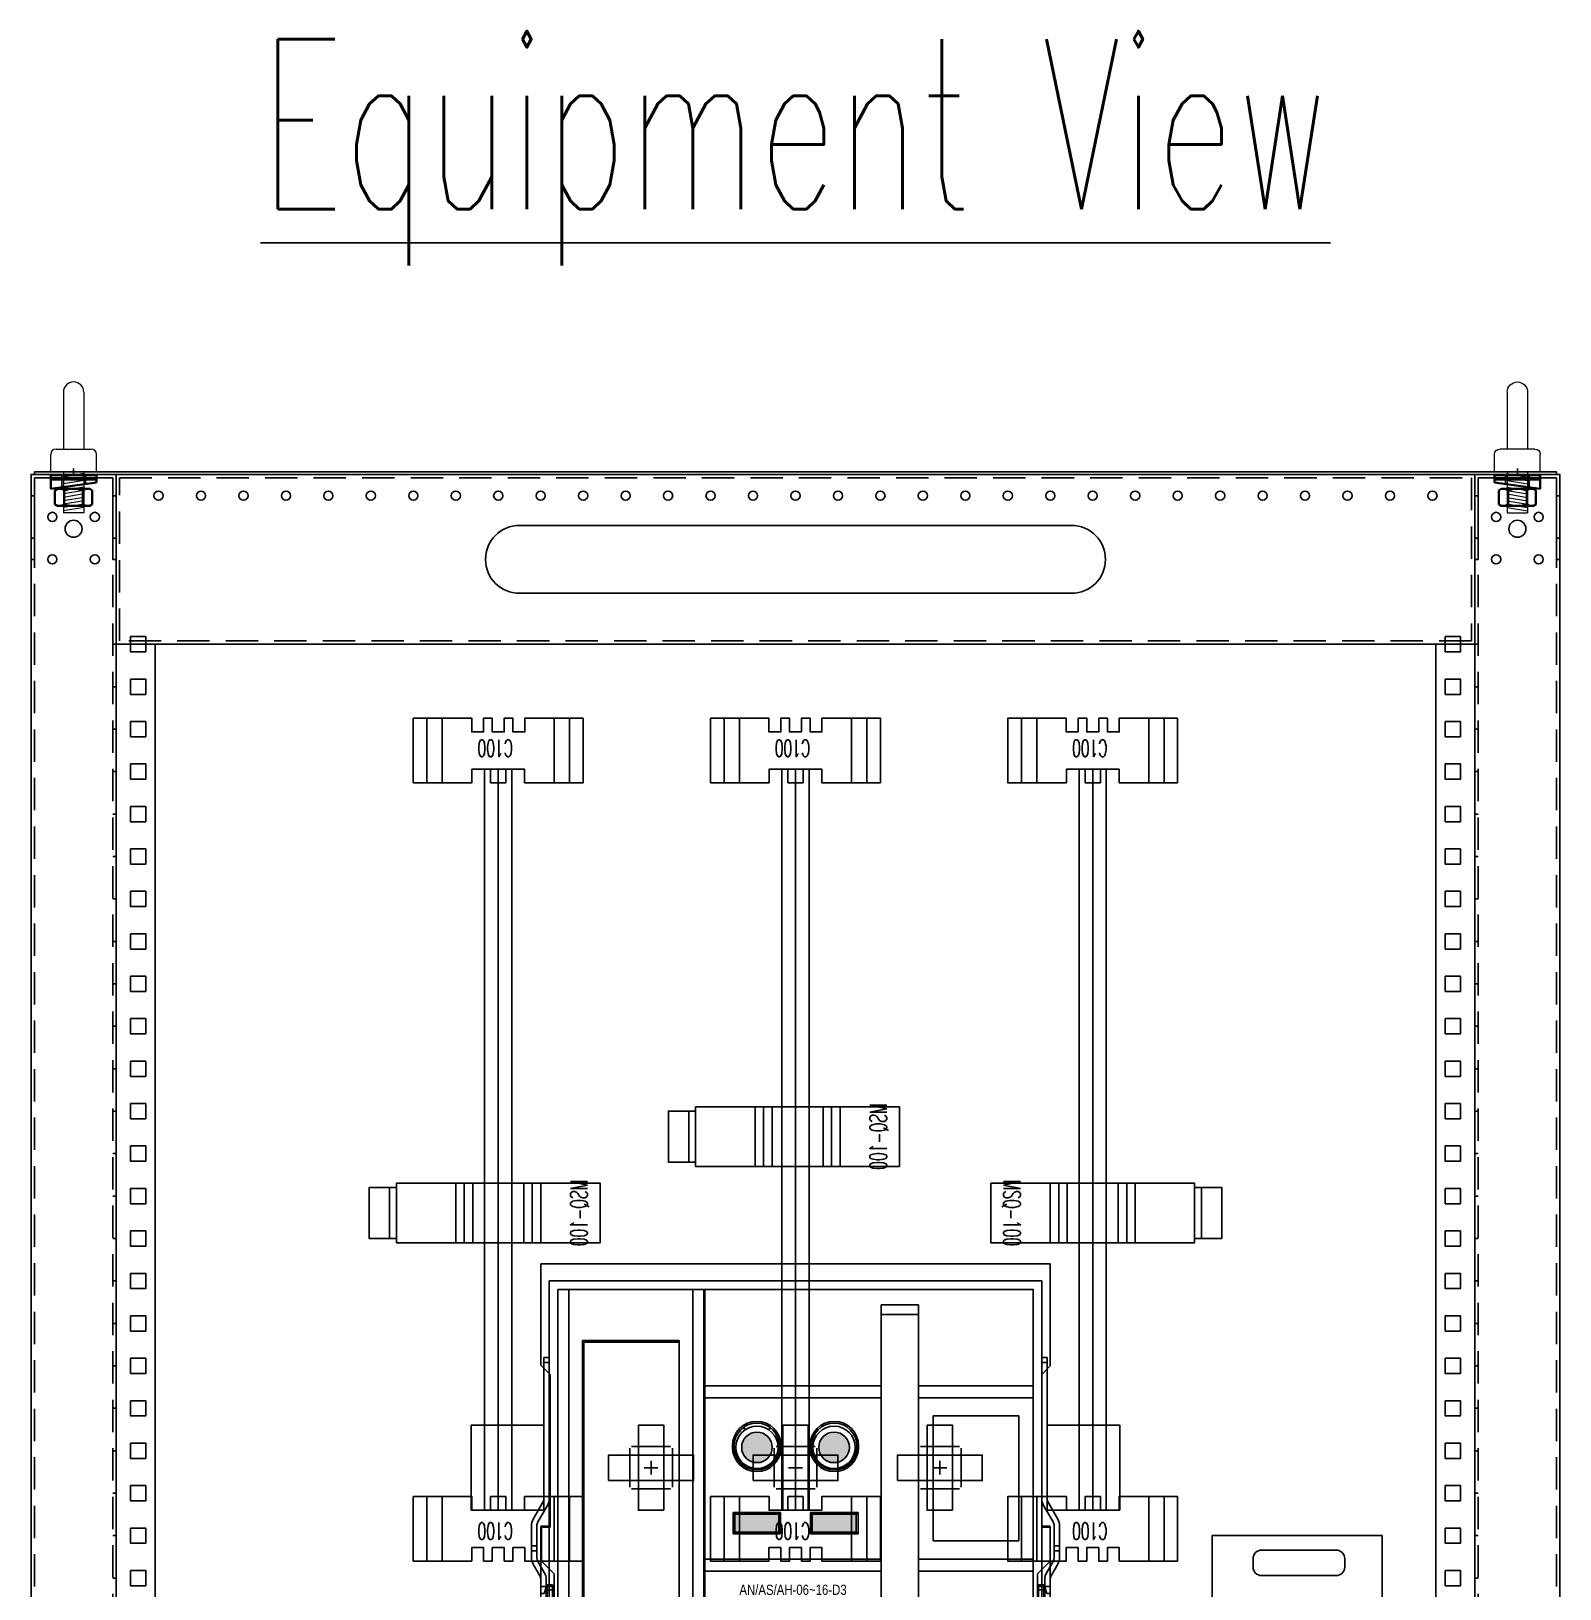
# Model space of a CAD drawing. Header units: millimetres. Extents: x 44190 to 77260, y -67199 to -50358.
# Drawn here: x 57622 to 58522, y -56302 to -55384 of the extents above; entities that cross this region are included whole.
import ezdxf
from ezdxf.enums import TextEntityAlignment as Align

# ---------------------------------------------------------------- set-up
doc = ezdxf.new("R2010")
doc.units = ezdxf.units.MM
doc.header["$LTSCALE"] = 3
for name, pattern in [('ACAD_ISO04W100', [30, 24, -3, 0, -3]), ('CACHE2', [4.7625, 3.175, -1.5875]), ('HIDDEN', [9.525, 6.35, -3.175])]:
    doc.linetypes.add(name, pattern=pattern)
for name, color, linetype in [('1', 3, 'Continuous'), ('@.0.DM. NÉT CHÍNH', 7, 'Continuous'), ('@.DM. NÉT CHÍNH', 7, 'Continuous'), ('@.DM. NÉT ĐỤC', 2, 'Continuous'), ('@.VISIBLE', 7, 'Continuous'), ('centerline', 6, 'ACAD_ISO04W100'), ('EQUIPMENT', 4, 'Continuous'), ('equipments', 2, 'Continuous')]:
    doc.layers.add(name, color=color, linetype=linetype)
for name, color, linetype, lineweight in [('FORT', 2, 'Continuous', 35), ('POINTILLE', 8, 'CACHE2', 25), ('Text', 7, 'Continuous', 13)]:
    doc.layers.add(name, color=color, linetype=linetype, lineweight=lineweight)
doc.styles.add('Ann_w01', font='romans.shx', dxfattribs={"width": 0.6, "bigfont": 'chineset.shx'})
doc.styles.get("Standard").update_dxf_attribs({"font": 'arial.ttf'})

# ---------------------------------------------------------------- blocks, each defined once
blk = doc.blocks.new('HM12_COTE')
at = {"layer": 'FORT'}
for p, q in [((-10.97, 9.15), (-9.5, 10)), ((9.5, 10), (-9.5, 10)), ((10.97, 9.15), (9.5, 10)), ((-10.97, 0.85), (-10.97, 9.15)), ((-9.5, 0), (-10.97, 0.85)), ((-9.5, 0), (9.5, 0)), ((-5.48, 0.85), (-5.48, 9.15)), ((5.48, 0.85), (5.48, 9.15)), ((9.5, 0), (10.97, 0.85)), ((10.97, 0.85), (10.97, 9.15))]:
    blk.add_line(p, q, dxfattribs=at)
for centre, radius, start, end in [((-8.23, 5.14), 4.86, 55.61585, 124.38415), ((0, -8.15), 18.15, 72.4121, 107.5879), ((8.23, 5.14), 4.86, 55.61585, 124.38415), ((-8.23, 4.86), 4.86, 235.61585, 304.38415), ((0, 18.15), 18.15, 252.4121, 287.5879), ((8.23, 4.86), 4.86, 235.61585, 304.38415)]:
    blk.add_arc(centre, radius, start, end, dxfattribs=at)
blk = doc.blocks.new('CALE_M12_IPN')
at = {"layer": 'FORT'}
for p, q in [((-13.5, 3.61), (13.5, 3.61)), ((-13.5, -1.89), (-13.5, 3.61)), ((13.5, 1.89), (-13.5, -1.89)), ((13.5, 3.61), (13.5, 1.89))]:
    blk.add_line(p, q, dxfattribs=at)
at = {"layer": 'POINTILLE'}
for p, q in [((-7, 3.61), (-7, -0.98)), ((7, 3.61), (7, 0.98))]:
    blk.add_line(p, q, dxfattribs=at)
blk = doc.blocks.new('RONDELLE_M12')
at = {"layer": 'FORT'}
blk.add_lwpolyline([(-13.5, 2.5), (-13.5, 0), (13.5, 0), (13.5, 2.5)], close=True, dxfattribs=at)
at = {"layer": 'POINTILLE'}
for p, q in [((-7, 0), (-7, 2.5)), ((7, 0), (7, 2.5))]:
    blk.add_line(p, q, dxfattribs=at)
blk = doc.blocks.new('Lifting Front')
at = {"layer": 'centerline'}
blk.add_line((0, -2), (0, 2), dxfattribs=at)
at = {"layer": 'equipments', "lineweight": 0}
for p, q in [((-6, 47), (-6, 13.5)), ((6, 47), (6, 13.5)), ((-13.5, 0), (-13.5, 10.33)), ((-10.33, 13.5), (10.33, 13.5)), ((13.5, 0), (13.5, 10.33)), ((13.5, 0), (-13.5, 0)), ((-6, 0), (-6, -24)), ((6, 0), (-6, 0)), ((6, 0), (6, -24)), ((6, -24), (-6, -24))]:
    blk.add_line(p, q, dxfattribs=at)
at = {"layer": 'equipments', "color": 8, "lineweight": 0}
for p, q in [((6, -1), (-6, -3)), ((6, -3), (-6, -5)), ((6, -5), (-6, -7)), ((6, -7), (-6, -9)), ((6, -9), (-6, -11)), ((6, -11), (-6, -13)), ((6, -13), (-6, -15)), ((6, -15), (-6, -17)), ((6, -17), (-6, -19)), ((6, -19), (-6, -21)), ((6, -21), (-6, -23))]:
    blk.add_line(p, q, dxfattribs=at)
at = {"layer": 'equipments', "lineweight": 0}
for centre, radius, start, end in [((0, 47), 6, 0, 180), ((-10.33, 10.33), 3.17, 90, 180), ((10.33, 10.33), 3.17, 0, 90)]:
    blk.add_arc(centre, radius, start, end, dxfattribs=at)
for name, p in [('RONDELLE_M12', (0, -4.5)), ('CALE_M12_IPN', (0, -8.11)), ('HM12_COTE', (0, -20))]:
    blk.add_blockref(name, p)
blk = doc.blocks.new('A$Ca22bb21c')
at = {"layer": '@.DM. NÉT CHÍNH', "color": 1}
for p, q in [((2, 37.5), (0, 37.5)), ((48, 37.5), (50, 37.5)), ((2, 12.5), (0, 12.5)), ((2, 12.5), (0, 12.5)), ((2, 12.5), (0, 12.5)), ((48, 12.5), (50, 12.5))]:
    blk.add_line(p, q, dxfattribs=at)
blk.add_lwpolyline([(50, 0), (50, 50), (0, 50), (0, 0), (2, 0), (2, 48), (48, 48), (48, 0)], close=True, dxfattribs=at)
blk = doc.blocks.new('MSQ-100 LF')
at = {"layer": 'EQUIPMENT', "color": 6}
for p, q in [((34.99, 35), (34.99, 0)), ((39.99, 35), (39.99, 0)), ((45, 35), (45, 0)), ((75, 35), (75, 0)), ((79.99, 35), (79.99, 0)), ((84.99, 35), (84.99, 0))]:
    blk.add_line(p, q, dxfattribs=at)
at = {"layer": 'EQUIPMENT'}
for points in [[(0, 35), (0, 0), (120, 0), (120, 35)], [(124, 32.5), (124, 2.5), (120, 2.5), (120, 32.5)]]:
    blk.add_lwpolyline(points, close=True, dxfattribs=at)
blk.add_lwpolyline([(124, 32.5), (136, 32.5), (136, 2.5), (124, 2.5)], dxfattribs=at)
at = {"layer": '@.VISIBLE', "color": 151, "insert": (12, 17.5), "char_height": 10, "attachment_point": 5, "rotation": 270, "style": 'Ann_w01'}
blk.add_mtext('\\A1;MSQ-100', dxfattribs=at)
blk = doc.blocks.new('A$C4453ce7a')
at = {"layer": 'EQUIPMENT', "color": 1}
for p, q in [((8, 38), (8, 0)), ((17, 38), (17, 0)), ((83, 38), (83, 0)), ((92, 38), (92, 0))]:
    blk.add_line(p, q, dxfattribs=at)
at = {"layer": 'EQUIPMENT', "color": 2}
blk.add_lwpolyline([(0, 0), (34.4, 0), (34.4, 8), (41.35, 8), (41.35, 0), (46.5, 0), (46.5, 8), (53.5, 8), (53.5, 0), (58.65, 0), (58.65, 8), (65.6, 8), (65.6, 0), (100, 0), (100, 38), (65.5, 38), (65.5, 30), (54.5, 30), (54.5, 38), (45.5, 38), (45.5, 30), (34.5, 30), (34.5, 38), (0, 38)], close=True, dxfattribs=at)
blk = doc.blocks.new('4G6FRREG')
at = {"color": 1}
for p, q in [((-2462.12, -301.65), (-2462.12, -324.61)), ((-2437.12, -301.65), (-2437.12, -324.61)), ((-2449.62, -309.1), (-2449.62, -317.16)), ((-2453.65, -313.13), (-2445.58, -313.13))]:
    blk.add_line(p, q, dxfattribs=at)
blk.add_lwpolyline([(-2474.62, -320.63), (-2424.62, -320.63), (-2424.62, -305.63), (-2474.62, -305.63)], close=True, dxfattribs=at)
blk = doc.blocks.new('*U367')
h = blk.add_hatch(color=1)
h.dxf.hatch_style = 1
h.paths.add_polyline_path([(1472.44, -2884.7, 1), (1490.44, -2884.7, 1)])
h = blk.add_hatch(color=3)
h.dxf.hatch_style = 1
h.paths.add_polyline_path([(1517.84, -2884.7, 1), (1535.84, -2884.7, 1)])
h = blk.add_hatch(color=3)
h.dxf.hatch_style = 1
h.paths.add_polyline_path([(1494.34, -2934.6), (1494.34, -2924.1), (1468.34, -2924.1), (1468.34, -2934.6)])
h = blk.add_hatch(color=2)
h.dxf.hatch_style = 1
h.paths.add_polyline_path([(1539.94, -2934.6), (1539.94, -2924.1), (1513.94, -2924.1), (1513.94, -2934.6)])
for p, q in [((1654.14, -2776.7), (1354.14, -2776.7)), ((1354.14, -2776.7), (1354.14, -2836.2)), ((1654.14, -2836.7), (1654.14, -2776.7)), ((1364.14, -2791.7), (1364.14, -3061.7)), ((1364.14, -2791.7), (1644.14, -2791.7)), ((1370.64, -2791.7), (1370.64, -3061.7)), ((1443.64, -3061.7), (1443.64, -2791.7)), ((1450.14, -3061.7), (1450.14, -2791.7)), ((1450.84, -3061.7), (1450.84, -2791.7)), ((1644.14, -3061.7), (1644.14, -2791.7)), ((1554.64, -3058.7), (1554.64, -2800.7)), ((1554.64, -2800.7), (1576.64, -2800.7)), ((1554.64, -2806.48), (1576.64, -2806.48)), ((1576.64, -3058.7), (1576.64, -2800.7)), ((1378.64, -2821.7), (1378.64, -3000.7)), ((1435.64, -2821.7), (1378.64, -2821.7)), ((1379.61, -3000.68), (1379.61, -2822.68)), ((1379.61, -2822.68), (1435.61, -2822.68)), ((1435.64, -3000.7), (1435.64, -2821.7)), ((1359.14, -2831.7), (1355.94, -2831.7)), ((1355.94, -2914.86), (1355.94, -2831.7)), ((1359.14, -2834.7), (1355.94, -2834.7)), ((1359.14, -2914.86), (1359.14, -2831.7)), ((1649.14, -2831.7), (1652.34, -2831.7)), ((1649.14, -2914.86), (1649.14, -2831.7)), ((1649.14, -2834.7), (1652.34, -2834.7)), ((1652.34, -2914.86), (1652.34, -2831.7)), ((1354.14, -2836.2), (1359.64, -2841.7)), ((1359.14, -2931.2), (1359.14, -2841.2)), ((1359.64, -2841.7), (1359.64, -2931.7)), ((1649.14, -2841.7), (1654.14, -2836.7)), ((1649.14, -2931.7), (1649.14, -2841.7)), ((1450.84, -2848.4), (1554.64, -2848.4)), ((1576.64, -2848.4), (1643.64, -2848.4)), ((1450.84, -2858.7), (1450.14, -2858.7)), ((1450.84, -2861.7), (1450.34, -2861.7)), ((1450.84, -2855.47), (1554.64, -2855.47)), ((1576.64, -2855.47), (1643.64, -2855.47)), ((1450.14, -2869.5), (1450.84, -2869.5)), ((1585.14, -2866.2), (1585.14, -2939.7)), ((1635.64, -2866.2), (1585.14, -2866.2)), ((1635.64, -2939.7), (1635.64, -2866.2)), ((1450.14, -2873.5), (1450.84, -2873.5)), ((1450.84, -2877.2), (1450.14, -2877.2)), ((1474.05, -2873.5), (1472.81, -2873.5)), ((1489.86, -2873.5), (1488.82, -2873.5)), ((1450.84, -2884.7), (1450.14, -2884.7)), ((1467.04, -2884.7), (1467.04, -2883.7)), ((1468.04, -2884.7), (1468.04, -2883.7)), ((1494.64, -2883.7), (1494.64, -2884.7)), ((1495.64, -2883.7), (1495.64, -2884.7)), ((1512.64, -2884.7), (1512.64, -2883.7)), ((1513.64, -2884.7), (1513.64, -2883.7)), ((1540.24, -2883.7), (1540.24, -2884.7)), ((1541.24, -2883.7), (1541.24, -2884.7)), ((1355.27, -2917.36), (1349.73, -2926.94)), ((1653.01, -2917.36), (1658.54, -2926.94)), ((1352.51, -2928.54), (1358.04, -2918.96)), ((1467.34, -2923.1), (1495.34, -2923.1)), ((1467.34, -2923.1), (1468.34, -2924.1)), ((1467.34, -2935.6), (1467.34, -2923.1)), ((1468.34, -2924.1), (1494.34, -2924.1)), ((1468.34, -2934.6), (1468.34, -2924.1)), ((1495.34, -2923.1), (1494.34, -2924.1)), ((1494.34, -2924.1), (1494.34, -2934.6)), ((1495.34, -2923.1), (1495.34, -2935.6)), ((1512.94, -2923.1), (1540.94, -2923.1)), ((1512.94, -2935.6), (1512.94, -2923.1)), ((1512.94, -2923.1), (1513.94, -2924.1)), ((1513.94, -2924.1), (1539.94, -2924.1)), ((1513.94, -2934.6), (1513.94, -2924.1)), ((1540.94, -2923.1), (1539.94, -2924.1)), ((1539.94, -2924.1), (1539.94, -2934.6)), ((1540.94, -2923.1), (1540.94, -2935.6)), ((1655.77, -2928.54), (1650.23, -2918.96)), ((1348.64, -2949.36), (1348.64, -2931.04)), ((1351.84, -2949.36), (1351.84, -2931.04)), ((1354.14, -2970.7), (1354.14, -2931.7)), ((1354.64, -2931.2), (1359.14, -2931.2)), ((1354.64, -2932), (1354.64, -2951.7)), ((1359.64, -2931.7), (1354.94, -2931.7)), ((1467.34, -2935.6), (1468.34, -2934.6)), ((1495.34, -2935.6), (1467.34, -2935.6)), ((1494.34, -2934.6), (1468.34, -2934.6)), ((1495.34, -2935.6), (1494.34, -2934.6)), ((1512.94, -2935.6), (1513.94, -2934.6)), ((1540.94, -2935.6), (1512.94, -2935.6)), ((1539.94, -2934.6), (1513.94, -2934.6)), ((1540.94, -2935.6), (1539.94, -2934.6)), ((1653.64, -2931.2), (1649.14, -2931.2)), ((1653.64, -2931.7), (1649.14, -2931.7)), ((1654.14, -2970.7), (1654.14, -2931.7)), ((1656.44, -2949.36), (1656.44, -2931.04)), ((1659.64, -2949.36), (1659.64, -2931.04)), ((1348.64, -2942.7), (1351.84, -2942.7)), ((1585.14, -2939.7), (1635.64, -2939.7)), ((1659.64, -2942.7), (1656.44, -2942.7)), ((1348.64, -2945.7), (1351.84, -2945.7)), ((1353.47, -2959.93), (1349.73, -2953.46)), ((1352.51, -2951.86), (1356.24, -2958.33)), ((1354.64, -2951.7), (1362.14, -2959.2)), ((1450.84, -2950.54), (1554.64, -2950.54)), ((1576.64, -2950.54), (1643.64, -2950.54)), ((1646.64, -2959.2), (1654.14, -2951.7)), ((1655.77, -2951.86), (1652.03, -2958.33)), ((1654.81, -2959.93), (1658.54, -2953.46)), ((1659.64, -2945.7), (1656.44, -2945.7)), ((1354.14, -3088.5), (1354.14, -2962.43)), ((1357.34, -2962.43), (1357.34, -2976.71)), ((1362.14, -2959.2), (1362.14, -3076.7)), ((1450.84, -2957.6), (1554.64, -2957.6)), ((1576.64, -2957.6), (1643.64, -2957.6)), ((1646.64, -3076.7), (1646.64, -2959.2)), ((1650.94, -2962.43), (1650.94, -2976.71)), ((1654.14, -3088.5), (1654.14, -2962.43)), ((1360.84, -2966.7), (1354.14, -2966.7)), ((1354.14, -2970.7), (1356.14, -2970.7)), ((1357.14, -2967.7), (1356.14, -2970.7)), ((1357.14, -2967.7), (1357.14, -2967.5)), ((1361.14, -2965.7), (1357.94, -2965.7)), ((1357.94, -2974.36), (1357.94, -2965.7)), ((1361.14, -2968.7), (1357.94, -2968.7)), ((1361.14, -2965.7), (1361.14, -2974.36)), ((1361.64, -3076.7), (1361.64, -2967.5)), ((1647.14, -2965.7), (1650.34, -2965.7)), ((1647.14, -2965.7), (1647.14, -2974.36)), ((1647.14, -2968.7), (1650.34, -2968.7)), ((1647.44, -2966.7), (1654.14, -2966.7)), ((1650.34, -2974.36), (1650.34, -2965.7)), ((1651.14, -2967.7), (1651.14, -2967.5)), ((1651.14, -2967.7), (1652.14, -2970.7)), ((1654.14, -2970.7), (1652.14, -2970.7)), ((1355.23, -2980.38), (1357.27, -2976.86)), ((1360.04, -2978.46), (1358.01, -2981.98)), ((1362.14, -2976.7), (1361.64, -2976.7)), ((1648.23, -2978.46), (1650.27, -2981.98)), ((1653.04, -2980.38), (1651.01, -2976.86)), ((1357.34, -2984.48), (1357.34, -3020.92)), ((1378.61, -2990.69), (1379.61, -2990.69)), ((1382.01, -2983.18), (1433.21, -2983.18)), ((1382.01, -3000.68), (1382.01, -2983.18)), ((1382.01, -2990.69), (1382.21, -2990.69)), ((1382.21, -2983.18), (1382.21, -3000.68)), ((1433.01, -2983.18), (1433.01, -3000.68)), ((1433.01, -2990.69), (1433.21, -2990.69)), ((1433.21, -2983.18), (1433.21, -3000.68)), ((1650.94, -2984.48), (1650.94, -3020.92)), ((1379.11, -3000.7), (1379.11, -2990.97)), ((1382.21, -2995.18), (1382.01, -2995.18)), ((1382.21, -2998.18), (1382.01, -2998.18)), ((1433.21, -2995.18), (1433.01, -2995.18)), ((1433.21, -2998.18), (1433.01, -2998.18)), ((1378.64, -3000.7), (1435.64, -3000.7)), ((1355.23, -3058.39), (1355.23, -3025.02)), ((1355.23, -3025.02), (1357.77, -3029.4)), ((1362.04, -3026.94), (1358.01, -3019.96)), ((1358.01, -3019.96), (1358.01, -3023.42)), ((1360.54, -3027.8), (1358.01, -3023.42)), ((1361.64, -3020.7), (1362.14, -3020.7)), ((1362.04, -3026.94), (1362.04, -3056.46)), ((1434.64, -3026.7), (1379.64, -3026.7)), ((1379.64, -3043.7), (1379.64, -3026.7)), ((1389.64, -3029.7), (1379.64, -3026.7)), ((1434.64, -3026.7), (1424.64, -3029.7)), ((1434.64, -3026.7), (1434.64, -3043.7)), ((1646.23, -3026.94), (1650.27, -3019.96)), ((1646.23, -3026.94), (1646.23, -3056.46)), ((1647.73, -3027.8), (1650.27, -3023.42)), ((1650.27, -3019.96), (1650.27, -3023.42)), ((1653.04, -3025.02), (1650.51, -3029.4)), ((1653.04, -3058.39), (1653.04, -3025.02)), ((1357.77, -3054.01), (1357.77, -3029.4)), ((1358.44, -3051.51), (1358.44, -3031.9)), ((1361.64, -3031.9), (1361.64, -3051.51)), ((1363.14, -3031.04), (1363.14, -3052.36)), ((1424.64, -3029.7), (1389.64, -3029.7)), ((1389.64, -3040.7), (1389.64, -3029.7)), ((1424.64, -3030.45), (1391.34, -3030.45)), ((1391.34, -3030.45), (1391.34, -3040.7)), ((1424.64, -3029.7), (1424.64, -3040.7)), ((1645.14, -3031.04), (1645.14, -3052.36)), ((1646.64, -3031.9), (1646.64, -3051.51)), ((1649.84, -3051.51), (1649.84, -3031.9)), ((1650.51, -3054.01), (1650.51, -3029.4)), ((1379.64, -3043.7), (1389.64, -3040.7)), ((1379.64, -3043.7), (1434.64, -3043.7)), ((1389.64, -3040.7), (1424.64, -3040.7)), ((1424.64, -3040.7), (1434.64, -3043.7)), ((1554.64, -3043.96), (1576.64, -3043.96)), ((1636.14, -3041.7), (1614.14, -3041.7)), ((1614.14, -3041.7), (1614.14, -3051.7)), ((1636.14, -3051.7), (1636.14, -3041.7)), ((1355.23, -3058.39), (1357.77, -3054.01)), ((1614.14, -3051.7), (1636.14, -3051.7)), ((1653.04, -3058.39), (1650.51, -3054.01)), ((1357.34, -3062.49), (1357.34, -3088.5)), ((1358.01, -3059.99), (1360.54, -3055.61)), ((1362.04, -3056.46), (1358.01, -3063.45)), ((1358.01, -3059.99), (1358.01, -3063.45)), ((1364.14, -3061.7), (1644.14, -3061.7)), ((1364.14, -3061.7), (1450.14, -3061.7)), ((1554.64, -3058.7), (1576.64, -3058.7)), ((1646.23, -3056.46), (1650.27, -3063.45)), ((1650.27, -3059.99), (1647.73, -3055.61)), ((1650.27, -3059.99), (1650.27, -3063.45)), ((1650.94, -3062.49), (1650.94, -3088.5)), ((1361.64, -3076.7), (1646.64, -3076.7)), ((1327.14, -3093.5), (1327.14, -3096.7)), ((1327.14, -3093.5), (1349.14, -3093.5)), ((1349.14, -3096.7), (1327.14, -3096.7)), ((1681.14, -3093.5), (1659.14, -3093.5)), ((1659.14, -3096.7), (1681.14, -3096.7)), ((1681.14, -3093.5), (1681.14, -3096.7))]:
    blk.add_line(p, q)
at = {"color": 1}
blk.add_lwpolyline([(1359.14, -2786.7), (1649.14, -2786.7), (1649.14, -3066.7), (1359.14, -3066.7)], close=True, dxfattribs=at)
at = {"color": 3}
blk.add_lwpolyline([(1364.14, -2791.7), (1644.14, -2791.7), (1644.14, -3061.7), (1364.14, -3061.7)], close=True, dxfattribs=at)
for centre, radius in [((1481.44, -2884.7), 12.5), ((1481.44, -2884.7), 9), ((1526.84, -2884.7), 12.5), ((1526.84, -2884.7), 9)]:
    blk.add_circle(centre, radius)
for centre, radius, start, end in [((1379.81, -2822.88), 0.2, 90, 180), ((1435.41, -2822.88), 0.2, 0, 90), ((1481.34, -2883.7), 14.3, 0, 180), ((1481.34, -2883.7), 13.3, 0, 180), ((1526.94, -2883.7), 14.3, 0, 180), ((1526.94, -2883.7), 13.3, 0, 180), ((1474.05, -2874), 0.5, 33.50283, 90.00922), ((1488.82, -2874), 0.5, 89.99119, 146.49712), ((1481.34, -2884.7), 14.3, 180, 0), ((1481.34, -2884.7), 13.3, 180, 0), ((1526.94, -2884.7), 14.3, 180, 0), ((1526.94, -2884.7), 13.3, 180, 0), ((1359.64, -2893.2), 0.5, 90, 180), ((1350.94, -2914.86), 5, 330, 0), ((1350.94, -2914.86), 8.2, 330, 0), ((1657.34, -2914.86), 8.2, 180, 210), ((1657.34, -2914.86), 5, 180, 210), ((1356.84, -2931.04), 8.2, 150, 180), ((1356.84, -2931.04), 5, 150, 180), ((1354.64, -2931.7), 0.5, 90, 180), ((1354.94, -2932), 0.3, 90, 180), ((1653.64, -2931.7), 0.5, 0, 90), ((1653.64, -2932.2), 0.5, 0, 90), ((1651.44, -2931.04), 5, 0, 30), ((1651.44, -2931.04), 8.2, 0, 30), ((1356.84, -2949.36), 8.2, 180, 210), ((1356.84, -2949.36), 5, 180, 210), ((1651.44, -2949.36), 5, 330, 0), ((1651.44, -2949.36), 8.2, 330, 0), ((1349.14, -2962.43), 5, 0, 30), ((1349.14, -2962.43), 8.2, 0, 30), ((1659.14, -2962.43), 8.2, 150, 180), ((1659.14, -2962.43), 5, 150, 180), ((1357.94, -2967.5), 0.8, 90, 180), ((1360.84, -2967.5), 0.8, 0, 90), ((1647.44, -2967.5), 0.8, 90, 180), ((1650.34, -2967.5), 0.8, 0, 90), ((1362.34, -2984.48), 8.2, 150, 180), ((1352.94, -2974.36), 5, 330, 0), ((1352.94, -2974.36), 8.2, 330, 0), ((1655.34, -2974.36), 8.2, 180, 210), ((1655.34, -2974.36), 5, 180, 210), ((1645.94, -2984.48), 8.2, 0, 30), ((1362.34, -2984.48), 5, 150, 180), ((1645.94, -2984.48), 5, 0, 30), ((1362.34, -3017.46), 5, 180.00002, 210.00001), ((1645.94, -3017.46), 5, 329.99999, 359.99998), ((1362.34, -3020.92), 8.2, 180, 210), ((1362.34, -3020.92), 5, 180, 210), ((1354.94, -3031.04), 8.2, 0, 29.99999), ((1653.34, -3031.04), 8.2, 150.00001, 180), ((1645.94, -3020.92), 5, 330, 0), ((1645.94, -3020.92), 8.2, 330, 0), ((1353.44, -3031.9), 5, 0, 30), ((1353.44, -3031.9), 8.2, 0, 30), ((1654.84, -3031.9), 8.2, 150, 180), ((1654.84, -3031.9), 5, 150, 180), ((1353.44, -3051.51), 5, 330, 0), ((1353.44, -3051.51), 8.2, 330, 0), ((1354.94, -3052.36), 8.2, 330.00001, 0), ((1653.34, -3052.36), 8.2, 180, 209.99999), ((1654.84, -3051.51), 8.2, 180, 210), ((1654.84, -3051.51), 5, 180, 210), ((1362.34, -3062.49), 8.2, 150, 180), ((1362.34, -3062.49), 5, 150, 180), ((1362.34, -3065.95), 5, 149.99999, 179.99998), ((1645.94, -3062.49), 5, 0, 30), ((1645.94, -3065.95), 5, 0.00002, 30.00001), ((1645.94, -3062.49), 8.2, 0, 30), ((1349.14, -3088.5), 5, 270, 0), ((1349.14, -3088.5), 8.2, 270, 0), ((1659.14, -3088.5), 8.2, 180, 270), ((1659.14, -3088.5), 5, 180, 270)]:
    blk.add_arc(centre, radius, start, end)
for points, start_tangent, end_tangent in [([(1643.64, -2848.4), (1643.89, -2848.39), (1644.14, -2848.3)], (1, 0), (0, 1)), ([(1644.14, -2855.37), (1643.89, -2855.46), (1643.64, -2855.47)], (0, -1), (-1, 0)), ([(1474.41, -2874.37), (1474.48, -2874.3), (1474.53, -2874.21), (1474.55, -2874.09), (1474.55, -2873.96), (1474.53, -2873.84), (1474.47, -2873.73)], (0.826919, 0.562321), (-0.55186, 0.833937)), ([(1488.4, -2873.73), (1488.35, -2873.84), (1488.32, -2873.96), (1488.32, -2874.09), (1488.35, -2874.21), (1488.4, -2874.3), (1488.46, -2874.37)], (-0.551865, -0.833934), (0.826918, -0.562323)), ([(1644.14, -2950.64), (1643.89, -2950.55), (1643.64, -2950.54)], (0, 1), (-1, 0)), ([(1644.14, -2957.71), (1643.89, -2957.62), (1643.64, -2957.6)], (0, 1), (-1, 0)), ([(1378.64, -2990.7), (1378.86, -2990.82), (1379.11, -2990.97)], (0.89227, -0.451501), (0.852708, -0.522388))]:
    blk.add_spline(points, degree=3, dxfattribs=dict(start_tangent=start_tangent, end_tangent=end_tangent))
at = {"layer": '1'}
for p, q in [((1339.14, -3099.7), (1339.14, -3090.5)), ((1669.14, -3099.7), (1669.14, -3090.5))]:
    blk.add_line(p, q, dxfattribs=at)
at = {"rotation": 90}
for p in [(1106.01, -447.09), (1191.01, -447.09), (1276.01, -447.09), (1106.01, -580.09), (1191.01, -580.09), (1276.01, -580.09)]:
    blk.add_blockref('4G6FRREG', p, dxfattribs=at)
for p in [(3868.75, -2583.58), (3953.75, -2583.58), (4038.75, -2583.58), (3868.75, -2716.58), (3953.75, -2716.58), (4038.75, -2716.58)]:
    blk.add_blockref('4G6FRREG', p)
at = {"color": 252, "linetype": 'Continuous', "width": 0.8}
for s, p in [('AN/AS/AH-06~16-D3', (1502.68, -2971.57)), ('1600AF(D)-630~1600A 3P', (1502.68, -2982.11)), ('FIXED TYPE', (1502.68, -2992.65))]:
    blk.add_text(s, height=6, dxfattribs=at).set_placement(p, align=Align.CENTER)

msp = doc.modelspace()

# ---------------------------------------------------------------- linework, layer by layer
msp.add_lwpolyline([(58317.72, -56430.24), (58417.72, -56430.24), (58417.72, -56270.24), (58317.72, -56270.24)], close=True)
msp.add_lwpolyline([(58346.83, -56293.75), (58390.75, -56293.75, 0.414214), (58395.75, -56288.75), (58395.75, -56283.75, 0.414214), (58390.75, -56278.75), (58346.83, -56278.75, 0.414214), (58341.83, -56283.75), (58341.83, -56288.75, 0.414214)], format="xyb", close=True)
at = {"layer": '@.DM. NÉT CHÍNH', "color": 1}
for p, q in [((57670.41, -55745.24), (57672.41, -55745.24)), ((58474.41, -55745.24), (58472.41, -55745.24)), ((57670.41, -55770.24), (57672.41, -55770.24)), ((58474.41, -55770.24), (58472.41, -55770.24)), ((57670.41, -55795.24), (57672.41, -55795.24)), ((58474.41, -55795.24), (58472.41, -55795.24)), ((57670.41, -55820.24), (57672.41, -55820.24)), ((58474.41, -55820.24), (58472.41, -55820.24)), ((57670.41, -55845.24), (57672.41, -55845.24)), ((58474.41, -55845.24), (58472.41, -55845.24)), ((57670.41, -55870.24), (57672.41, -55870.24)), ((58474.41, -55870.24), (58472.41, -55870.24)), ((57670.41, -55895.24), (57672.41, -55895.24)), ((58474.41, -55895.24), (58472.41, -55895.24)), ((57670.41, -55920.24), (57672.41, -55920.24)), ((58474.41, -55920.24), (58472.41, -55920.24)), ((57670.41, -55945.24), (57672.41, -55945.24)), ((58474.41, -55945.24), (58472.41, -55945.24)), ((57670.41, -55970.24), (57672.41, -55970.24)), ((58474.41, -55970.24), (58472.41, -55970.24)), ((57670.41, -55995.24), (57672.41, -55995.24)), ((58474.41, -55995.24), (58472.41, -55995.24)), ((57670.41, -56020.24), (57672.41, -56020.24)), ((58474.41, -56020.24), (58472.41, -56020.24)), ((57670.41, -56045.24), (57672.41, -56045.24)), ((58474.41, -56045.24), (58472.41, -56045.24)), ((57670.41, -56070.24), (57672.41, -56070.24)), ((58474.41, -56070.24), (58472.41, -56070.24)), ((57670.41, -56095.24), (57672.41, -56095.24)), ((58474.41, -56095.24), (58472.41, -56095.24)), ((57670.41, -56120.24), (57672.41, -56120.24)), ((58474.41, -56120.24), (58472.41, -56120.24)), ((57670.41, -56145.24), (57672.41, -56145.24)), ((58474.41, -56145.24), (58472.41, -56145.24)), ((57670.41, -56170.24), (57672.41, -56170.24)), ((58474.41, -56170.24), (58472.41, -56170.24)), ((57670.41, -56195.24), (57672.41, -56195.24)), ((58474.41, -56195.24), (58472.41, -56195.24)), ((57670.41, -56220.24), (57672.41, -56220.24)), ((58474.41, -56220.24), (58472.41, -56220.24)), ((57670.41, -56245.24), (57672.41, -56245.24)), ((58474.41, -56245.24), (58472.41, -56245.24)), ((57670.41, -56270.24), (57672.41, -56270.24)), ((58474.41, -56270.24), (58472.41, -56270.24)), ((57670.41, -56295.24), (57672.41, -56295.24)), ((58474.41, -56295.24), (58472.41, -56295.24))]:
    msp.add_line(p, q, dxfattribs=at)
at = {"layer": '@.DM. NÉT CHÍNH'}
for points in [[(57672.41, -55645.24), (57672.41, -57445.24), (57622.41, -57445.24), (57622.41, -55645.24)], [(57624.41, -55645.24), (58520.41, -55645.24), (58520.41, -55643.74), (57624.41, -55643.74)], [(57672.41, -55645.24), (58472.41, -55645.24), (58472.41, -55745.24), (57672.41, -55745.24)], [(58472.41, -55645.24), (58472.41, -57445.24), (58522.41, -57445.24), (58522.41, -55645.24)]]:
    msp.add_lwpolyline(points, close=True, dxfattribs=at)
at = {"layer": '@.DM. NÉT CHÍNH', "linetype": 'HIDDEN'}
for points in [[(57670.41, -55647.24), (57670.41, -57443.24), (57624.41, -57443.24), (57624.41, -55647.24)], [(57674.41, -55647.24), (58470.41, -55647.24), (58470.41, -55743.24), (57674.41, -55743.24)], [(58474.41, -55647.24), (58474.41, -57443.24), (58520.41, -57443.24), (58520.41, -55647.24)]]:
    msp.add_lwpolyline(points, close=True, dxfattribs=at)
at = {"layer": '@.DM. NÉT CHÍNH'}
for centre, radius in [((57634.91, -55670.24), 2.7), ((57659.91, -55670.24), 2.7), ((58484.91, -55670.24), 2.7), ((58509.91, -55670.24), 2.7), ((57647.41, -55677.24), 5), ((58497.41, -55677.24), 5), ((57634.91, -55695.24), 2.7), ((57659.91, -55695.24), 2.7), ((58484.91, -55695.24), 2.7), ((58509.91, -55695.24), 2.7)]:
    msp.add_circle(centre, radius, dxfattribs=at)
at = {"layer": '@.DM. NÉT ĐỤC'}
msp.add_lwpolyline([(58234.91, -55675.24), (57909.91, -55675.24, 1), (57909.91, -55715.24), (58234.91, -55715.24, 1)], format="xyb", close=True, dxfattribs=at)
for centre in [(57697.41, -55657.74), (57722.41, -55657.74), (57747.41, -55657.74), (57772.41, -55657.74), (57797.41, -55657.74), (57822.41, -55657.74), (57847.41, -55657.74), (57872.41, -55657.74), (57897.41, -55657.74), (57922.41, -55657.74), (57947.41, -55657.74), (57972.41, -55657.74), (57997.41, -55657.74), (58022.41, -55657.74), (58047.41, -55657.74), (58072.41, -55657.74), (58097.41, -55657.74), (58122.41, -55657.74), (58147.41, -55657.74), (58172.41, -55657.74), (58197.41, -55657.74), (58222.41, -55657.74), (58247.41, -55657.74), (58272.41, -55657.74), (58297.41, -55657.74), (58322.41, -55657.74), (58347.41, -55657.74), (58372.41, -55657.74), (58397.41, -55657.74), (58422.41, -55657.74), (58447.41, -55657.74)]:
    msp.add_circle(centre, 2.7, dxfattribs=at)
at = {"layer": '@.VISIBLE', "color": 151}
for p, q in [((57695.41, -57345.24), (57695.41, -55745.24)), ((58449.41, -57345.24), (58449.41, -55745.24))]:
    msp.add_line(p, q, dxfattribs=at)
for points in [[(57680.91, -55740.74), (57689.91, -55740.74), (57689.91, -55749.74), (57680.91, -55749.74)], [(58454.91, -55740.74), (58463.91, -55740.74), (58463.91, -55749.74), (58454.91, -55749.74)], [(57680.91, -55765.74), (57689.91, -55765.74), (57689.91, -55774.74), (57680.91, -55774.74)], [(58454.91, -55765.74), (58463.91, -55765.74), (58463.91, -55774.74), (58454.91, -55774.74)], [(57680.91, -55790.74), (57689.91, -55790.74), (57689.91, -55799.74), (57680.91, -55799.74)], [(58454.91, -55790.74), (58463.91, -55790.74), (58463.91, -55799.74), (58454.91, -55799.74)], [(57680.91, -55815.74), (57689.91, -55815.74), (57689.91, -55824.74), (57680.91, -55824.74)], [(58454.91, -55815.74), (58463.91, -55815.74), (58463.91, -55824.74), (58454.91, -55824.74)], [(57680.91, -55840.74), (57689.91, -55840.74), (57689.91, -55849.74), (57680.91, -55849.74)], [(58454.91, -55840.74), (58463.91, -55840.74), (58463.91, -55849.74), (58454.91, -55849.74)], [(57680.91, -55865.74), (57689.91, -55865.74), (57689.91, -55874.74), (57680.91, -55874.74)], [(58454.91, -55865.74), (58463.91, -55865.74), (58463.91, -55874.74), (58454.91, -55874.74)], [(57680.91, -55890.74), (57689.91, -55890.74), (57689.91, -55899.74), (57680.91, -55899.74)], [(58454.91, -55890.74), (58463.91, -55890.74), (58463.91, -55899.74), (58454.91, -55899.74)], [(57680.91, -55915.74), (57689.91, -55915.74), (57689.91, -55924.74), (57680.91, -55924.74)], [(58454.91, -55915.74), (58463.91, -55915.74), (58463.91, -55924.74), (58454.91, -55924.74)], [(57680.91, -55940.74), (57689.91, -55940.74), (57689.91, -55949.74), (57680.91, -55949.74)], [(58454.91, -55940.74), (58463.91, -55940.74), (58463.91, -55949.74), (58454.91, -55949.74)], [(57680.91, -55965.74), (57689.91, -55965.74), (57689.91, -55974.74), (57680.91, -55974.74)], [(58454.91, -55965.74), (58463.91, -55965.74), (58463.91, -55974.74), (58454.91, -55974.74)], [(57680.91, -55990.74), (57689.91, -55990.74), (57689.91, -55999.74), (57680.91, -55999.74)], [(58454.91, -55990.74), (58463.91, -55990.74), (58463.91, -55999.74), (58454.91, -55999.74)], [(57680.91, -56015.74), (57689.91, -56015.74), (57689.91, -56024.74), (57680.91, -56024.74)], [(58454.91, -56015.74), (58463.91, -56015.74), (58463.91, -56024.74), (58454.91, -56024.74)], [(57680.91, -56040.74), (57689.91, -56040.74), (57689.91, -56049.74), (57680.91, -56049.74)], [(58454.91, -56040.74), (58463.91, -56040.74), (58463.91, -56049.74), (58454.91, -56049.74)], [(57680.91, -56065.74), (57689.91, -56065.74), (57689.91, -56074.74), (57680.91, -56074.74)], [(58454.91, -56065.74), (58463.91, -56065.74), (58463.91, -56074.74), (58454.91, -56074.74)], [(57680.91, -56090.74), (57689.91, -56090.74), (57689.91, -56099.74), (57680.91, -56099.74)], [(58454.91, -56090.74), (58463.91, -56090.74), (58463.91, -56099.74), (58454.91, -56099.74)], [(57680.91, -56115.74), (57689.91, -56115.74), (57689.91, -56124.74), (57680.91, -56124.74)], [(58454.91, -56115.74), (58463.91, -56115.74), (58463.91, -56124.74), (58454.91, -56124.74)], [(57680.91, -56140.74), (57689.91, -56140.74), (57689.91, -56149.74), (57680.91, -56149.74)], [(58454.91, -56140.74), (58463.91, -56140.74), (58463.91, -56149.74), (58454.91, -56149.74)], [(57680.91, -56165.74), (57689.91, -56165.74), (57689.91, -56174.74), (57680.91, -56174.74)], [(58454.91, -56165.74), (58463.91, -56165.74), (58463.91, -56174.74), (58454.91, -56174.74)], [(57680.91, -56190.74), (57689.91, -56190.74), (57689.91, -56199.74), (57680.91, -56199.74)], [(58454.91, -56190.74), (58463.91, -56190.74), (58463.91, -56199.74), (58454.91, -56199.74)], [(57680.91, -56215.74), (57689.91, -56215.74), (57689.91, -56224.74), (57680.91, -56224.74)], [(58454.91, -56215.74), (58463.91, -56215.74), (58463.91, -56224.74), (58454.91, -56224.74)], [(57680.91, -56240.74), (57689.91, -56240.74), (57689.91, -56249.74), (57680.91, -56249.74)], [(58454.91, -56240.74), (58463.91, -56240.74), (58463.91, -56249.74), (58454.91, -56249.74)], [(57680.91, -56265.74), (57689.91, -56265.74), (57689.91, -56274.74), (57680.91, -56274.74)], [(58454.91, -56265.74), (58463.91, -56265.74), (58463.91, -56274.74), (58454.91, -56274.74)], [(57680.91, -56290.74), (57689.91, -56290.74), (57689.91, -56299.74), (57680.91, -56299.74)], [(58454.91, -56290.74), (58463.91, -56290.74), (58463.91, -56299.74), (58454.91, -56299.74)]]:
    msp.add_lwpolyline(points, close=True, dxfattribs=at)
at = {"layer": '@.VISIBLE', "color": 1}
for points in [[(57889.41, -56255.24), (57897.41, -56255.24), (57897.41, -55818.84), (57889.41, -55818.84)], [(57897.41, -56255.24), (57905.41, -56255.24), (57905.41, -55818.84), (57897.41, -55818.84)], [(57881.41, -56255.24), (57924.21, -56255.24), (57924.21, -56205.24), (57881.41, -56205.24)]]:
    msp.add_lwpolyline(points, close=True, dxfattribs=at)
at = {"layer": '@.VISIBLE', "color": 2}
for points in [[(58064.41, -56255.24), (58072.41, -56255.24), (58072.41, -55818.84), (58064.41, -55818.84)], [(58072.41, -56255.24), (58080.41, -56255.24), (58080.41, -55818.84), (58072.41, -55818.84)]]:
    msp.add_lwpolyline(points, close=True, dxfattribs=at)
at = {"layer": '@.VISIBLE', "color": 4}
for points in [[(58247.41, -56255.24), (58239.41, -56255.24), (58239.41, -55818.84), (58247.41, -55818.84)], [(58255.41, -56255.24), (58247.41, -56255.24), (58247.41, -55818.84), (58255.41, -55818.84)], [(58263.41, -56255.24), (58220.61, -56255.24), (58220.61, -56205.24), (58263.41, -56205.24)]]:
    msp.add_lwpolyline(points, close=True, dxfattribs=at)

# ---------------------------------------------------------------- block references
at = {"rotation": 180}
for p in [(57947.41, -55788.84), (58122.41, -55788.84), (58297.41, -55788.84)]:
    msp.add_blockref('A$C4453ce7a', p, dxfattribs=at)
at = {"xscale": -1}
for name, p in [('MSQ-100 LF', (58133.62, -56052.72)), ('MSQ-100 LF', (57957.41, -56097.72)), ('A$C4453ce7a', (57947.41, -56285.24)), ('A$C4453ce7a', (58122.41, -56285.24)), ('A$C4453ce7a', (58297.41, -56285.24))]:
    msp.add_blockref(name, p, dxfattribs=at)
for name, p in [('MSQ-100 LF', (58187.41, -56097.72)), ('*U367', (56568.28, -53333.54))]:
    msp.add_blockref(name, p)
at = {"layer": '@.DM. NÉT CHÍNH', "xscale": -1}
msp.add_blockref('A$Ca22bb21c', (57672.41, -55695.24), dxfattribs=at)
at = {"layer": '@.DM. NÉT CHÍNH'}
msp.add_blockref('A$Ca22bb21c', (58472.41, -55695.24), dxfattribs=at)
at = {"layer": 'equipments'}
msp.add_blockref('Lifting Front', (57647.41, -55643.74), dxfattribs=at)
at = {"layer": 'equipments', "xscale": -1}
msp.add_blockref('Lifting Front', (58497.41, -55643.74), dxfattribs=at)

# ---------------------------------------------------------------- texts
at = {"layer": '@.0.DM. NÉT CHÍNH', "color": 2, "style": 'Ann_w01', "width": 0.6}
msp.add_text('%%UEquipment View', height=100, dxfattribs=at).set_placement((58072.41, -55438.91), align=Align.MIDDLE_CENTER)
at = {"layer": 'Text', "lineweight": 0, "ltscale": 5, "char_height": 10, "rotation": 180, "style": 'Ann_w01'}
for insert, attachment_point in [((57906.05, -55811.52), 1), ((58081.05, -55811.52), 1), ((58256.05, -55811.52), 1), ((57906.05, -56262.57), 7), ((58081.05, -56262.57), 7), ((58256.05, -56262.57), 7)]:
    msp.add_mtext_dynamic_manual_height_columns('C100', width=103.6037, gutter_width=2.5, heights=[0], dxfattribs=dict(at, insert=insert, attachment_point=attachment_point))

doc.saveas('drawing.dxf')
